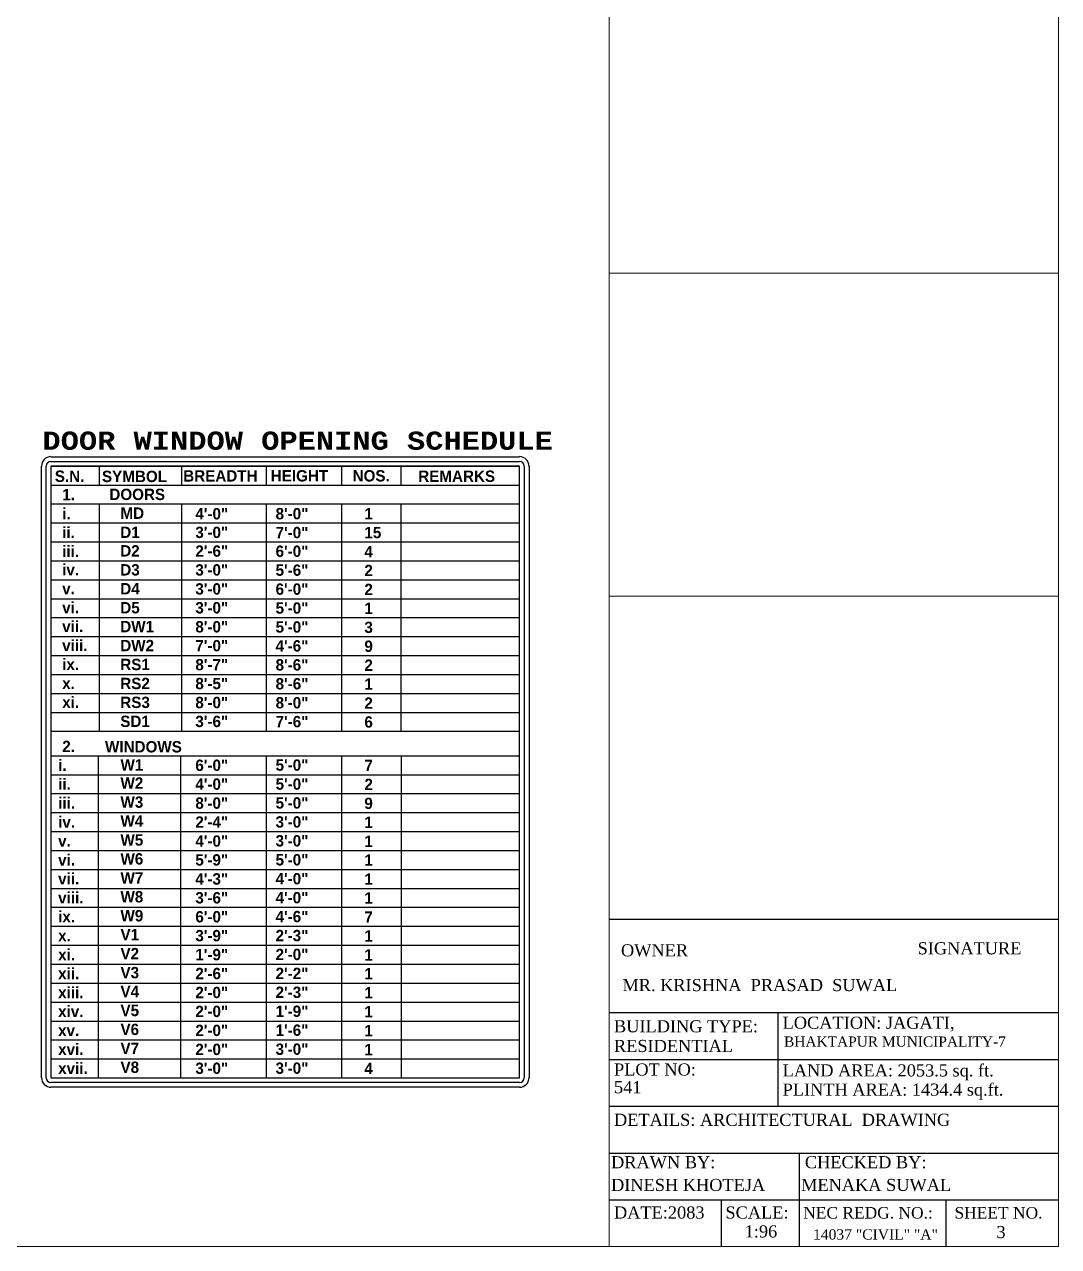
# Model space of a CAD drawing. Header units: inches. Extents: x 118399 to 125163, y -32081 to -26901.
# Drawn here: x 124140 to 125163, y -29056 to -27846 of the extents above; entities that cross this region are included whole.
import ezdxf

# ---------------------------------------------------------------- set-up
doc = ezdxf.new("R2010")
doc.units = ezdxf.units.IN
doc.header["$LTSCALE"] = 5
doc.header["$MEASUREMENT"] = 0
for name, color, linetype, lineweight in [('1', 7, 'Continuous', 25), ('boundary', 7, 'Continuous', 25), ('ele1', 21, 'Continuous', 20)]:
    doc.layers.add(name, color=color, linetype=linetype, lineweight=lineweight)
doc.layers.add('TEXT', color=6, linetype='Continuous')
doc.styles.add('ARIAL', font='cityb___.ttf')
doc.styles.add('COURIER', font='courbd.ttf')
doc.styles.add('ordinary', font='times.ttf')

msp = doc.modelspace()

# ---------------------------------------------------------------- linework, layer by layer
for p, q in [((124161.6, -28889), (124161.6, -28283.4)), ((124166.3, -28278.8), (124630, -28278.8)), ((124630, -28283.4), (124166.3, -28283.4)), ((124166.3, -28283.4), (124166.3, -28889)), ((124166.3, -28283.4), (124630, -28283.4)), ((124166.3, -28283.4), (124166.3, -28889)), ((124214, -28283.4), (124214, -28302.4)), ((124295.6, -28283.4), (124295.6, -28302.2)), ((124379.2, -28283.4), (124379.2, -28302.2)), ((124454.3, -28302.2), (124454.3, -28283.4)), ((124512.8, -28302.2), (124512.8, -28283.4)), ((124630, -28889), (124630, -28283.4)), ((124630, -28380), (124630, -28283.4)), ((124634.7, -28283.4), (124634.7, -28889)), ((124166.3, -28302.2), (124630, -28302.2)), ((124166.3, -28320.9), (124630, -28320.9)), ((124379.2, -28320.9), (124379.2, -28545.9)), ((124454.3, -28545.9), (124454.3, -28320.9)), ((124512.8, -28545.9), (124512.8, -28320.9)), ((124166.3, -28339.7), (124630, -28339.7)), ((124166.3, -28358.4), (124630, -28358.4)), ((124166.3, -28377.2), (124630, -28377.2)), ((124166.3, -28395.9), (124630, -28395.9)), ((124166.3, -28414.7), (124630, -28414.7)), ((124166.3, -28433.4), (124630, -28433.4)), ((124166.3, -28452.2), (124630, -28452.2)), ((124166.3, -28470.9), (124630, -28470.9)), ((124166.3, -28489.7), (124630, -28489.7)), ((124166.3, -28508.4), (124630, -28508.4)), ((124166.3, -28527.2), (124630, -28527.2)), ((124166.3, -28545.9), (124630, -28545.9)), ((124166.3, -28570.2), (124630, -28570.2)), ((124166.3, -28570.2), (124630, -28570.2)), ((124213.4, -28889), (124213.4, -28570.2)), ((124294.8, -28889), (124294.8, -28570.2)), ((124379.6, -28889), (124379.6, -28570.2)), ((124454.3, -28889), (124454.3, -28570.2)), ((124513.2, -28889), (124513.2, -28570.2)), ((124166.3, -28589), (124630, -28589)), ((124166.3, -28589), (124630, -28589)), ((124166.3, -28589), (124630, -28589)), ((124166.3, -28607.7), (124630, -28607.7)), ((124166.3, -28626.5), (124630, -28626.5)), ((124166.3, -28645.2), (124630, -28645.2)), ((124166.3, -28664), (124630, -28664)), ((124166.3, -28682.7), (124630, -28682.7)), ((124166.3, -28701.5), (124630, -28701.5)), ((124166.3, -28720.2), (124630, -28720.2)), ((124166.3, -28739), (124630, -28739)), ((124166.3, -28757.7), (124630, -28757.7)), ((124166.3, -28776.5), (124630, -28776.5)), ((124166.3, -28795.3), (124630, -28795.3)), ((124166.3, -28814), (124630, -28814)), ((124166.3, -28832.8), (124630, -28832.8)), ((124166.3, -28851.5), (124630, -28851.5)), ((124166.3, -28870.3), (124630, -28870.3)), ((124166.3, -28889), (124630, -28889)), ((124166.3, -28889), (124630, -28889)), ((124166.3, -28889), (124630, -28889)), ((124166.3, -28889), (124630, -28889)), ((124630, -28893.7), (124166.3, -28893.7))]:
    msp.add_line(p, q)
for centre, start, end in [((124166.3, -28283.4), 90, 180), ((124630, -28283.4), 0, 90), ((124166.3, -28889), 180, 270), ((124630, -28889), 270, 0)]:
    msp.add_arc(centre, 4.69, start, end)
at = {"layer": '1'}
for p, q in [((124718.8, -28731.9), (125163.4, -28731.9)), ((124718.8, -28824.5), (125163.4, -28824.5)), ((124885.6, -28824.5), (124885.6, -28917.2)), ((124718.8, -28870.8), (125163.4, -28870.8)), ((124718.8, -28917.2), (125163.4, -28917.2)), ((124718.8, -28963.5), (125163.4, -28963.5)), ((124906.9, -28963.5), (124906.9, -29056.1)), ((124718.8, -29009.8), (125163.4, -29009.8)), ((124830, -29056.1), (124830, -29009.8)), ((125052.3, -29056.1), (125052.3, -29009.8))]:
    msp.add_line(p, q, dxfattribs=at)
at = {"layer": 'boundary'}
for p, q in [((124166.3, -28274.1), (124630, -28274.1)), ((124156.9, -28889), (124156.9, -28283.4)), ((124639.4, -28283.4), (124639.4, -28889)), ((124630, -28898.4), (124166.3, -28898.4))]:
    msp.add_line(p, q, dxfattribs=at)
for centre, start, end in [((124166.3, -28283.4), 90, 180), ((124630, -28283.4), 0, 90), ((124166.3, -28889), 179.9982, 270), ((124630, -28889), 270, 0.0018)]:
    msp.add_arc(centre, 9.37, start, end, dxfattribs=at)
at = {"layer": 'ele1'}
for p, q in [((124718.8, -29056.1), (124718.8, -26900.8)), ((125163.4, -28092.4), (124718.8, -28092.4)), ((125163.4, -28412.1), (124718.8, -28412.1))]:
    msp.add_line(p, q, dxfattribs=at)
msp.add_lwpolyline([(122078.5, -26900.8), (125163.4, -26900.8), (125163.4, -29056.1), (122078.5, -29056.1)], close=True, dxfattribs=at)
msp.add_lwpolyline([(122078.5, -26900.8), (125163.4, -26900.8), (125163.4, -29056.1), (122078.5, -29056.1)], close=True, dxfattribs=at)
at = {"layer": 'TEXT'}
for p, q in [((124214, -28320.9), (124214, -28545.9)), ((124295.6, -28320.9), (124295.6, -28545.9)), ((124166.3, -28358.4), (124208, -28358.4))]:
    msp.add_line(p, q, dxfattribs=at)

# ---------------------------------------------------------------- texts
at = {"style": 'COURIER'}
msp.add_text('DOOR WINDOW OPENING SCHEDULE', height=18, dxfattribs=at).set_placement((124157.9, -28267.2))
at = {"layer": '1', "style": 'ordinary'}
for s, height, p in [('OWNER', 12, (124730.4, -28768.8)), ('SIGNATURE', 12, (125024, -28766.8)), ('MR. KRISHNA  PRASAD  SUWAL', 12, (124731.9, -28803.2)), ('BUILDING TYPE:  ', 12, (124723.5, -28844)), ('LOCATION: JAGATI,', 12, (124890.4, -28840.5)), ('RESIDENTIAL', 12, (124723.5, -28863.5)), ('BHAKTAPUR MUNICIPALITY-7', 10.08, (124891.8, -28858.2)), ('PLOT NO: ', 12, (124723.5, -28886.8)), ('LAND AREA: 2053.5 sq. ft. ', 12, (124890.4, -28887.7)), ('541', 12, (124723.5, -28904.3)), ('PLINTH AREA: 1434.4 sq.ft.', 12, (124890.4, -28906.7)), ('DETAILS: ARCHITECTURAL  DRAWING ', 12, (124723.5, -28936.6)), ('DRAWN BY:', 12, (124720.6, -28978.6)), ('CHECKED BY: ', 12, (124912.4, -28978.6)), ('DINESH KHOTEJA', 12, (124720.6, -29001.1)), ('MENAKA SUWAL', 12, (124908.7, -29001.1)), ('DATE:2083', 12, (124723.5, -29028.4)), ('SCALE:', 12, (124833.8, -29028.4)), ('NEC REDG. NO.:', 11.4, (124910.8, -29028.4)), ('SHEET NO.', 11.4, (125060.5, -29028.4)), ('14037 "CIVIL" "A"', 10.2, (124920.5, -29049.2)), ('3', 12, (125102, -29047.7))]:
    msp.add_text(s, height=height, dxfattribs=at).set_placement(p)
msp.add_attdef('1:96', (124852.8, -29047.1), 'SCALE', height=12, dxfattribs=at)
at = {"layer": 'TEXT', "style": 'ARIAL'}
for s, height, p in [('S.N.', 11.25, (124170.1, -28299)), ('SYMBOL', 11.25, (124216.8, -28299.2)), ('BREADTH', 11.25, (124297.2, -28298.7)), ('HEIGHT', 11.25, (124383.8, -28298.6)), ('NOS.', 11.25, (124464.8, -28298.6)), ('REMARKS', 11.25, (124529.8, -28299)), ('1.', 11.25, (124177.5, -28317.2)), ('DOORS', 11.25, (124224.1, -28317)), ('i.', 11.25, (124177.5, -28336.2)), ('MD', 11.25, (124235.1, -28335.6)), ('4\'-0"', 11.25, (124309.2, -28336.2)), ('8\'-0"', 11.25, (124388.6, -28336.1)), ('1', 11.2, (124476.5, -28336.1)), ('ii.', 11.25, (124177.4, -28354.7)), ('D1', 11.25, (124234.9, -28354.5)), ('3\'-0"', 11.25, (124309.2, -28354.6)), ('7\'-0"', 11.25, (124388.6, -28354.8)), ('15', 11.25, (124476.5, -28354.8)), ('iii.', 11.25, (124177.4, -28373.4)), ('D2', 11.25, (124234.9, -28372.9)), ('2\'-6"', 11.25, (124309.2, -28373.1)), ('6\'-0"', 11.25, (124388.6, -28373.3)), ('4', 11.2, (124476.5, -28373.6)), ('iv.', 11.25, (124177.4, -28391.6)), ('D3', 11.25, (124234.9, -28391.7)), ('3\'-0"', 11.25, (124309.2, -28391.8)), ('5\'-6"', 11.25, (124388.6, -28392)), ('2', 11.2, (124476.5, -28392.3)), ('3\'-0"', 11.25, (124309.2, -28410.6)), ('v.', 11.25, (124177.4, -28410.3)), ('D4', 11.25, (124234.9, -28410.4)), ('6\'-0"', 11.25, (124388.6, -28410.8)), ('2', 11.2, (124476.5, -28411.1)), ('vi.', 11.25, (124177.4, -28429.1)), ('D5', 11.25, (124234.9, -28429.2)), ('3\'-0"', 11.25, (124309.2, -28429.3)), ('5\'-0"', 11.25, (124388.6, -28429.5)), ('1', 11.2, (124476.5, -28429.8)), ('vii.', 11.25, (124177.4, -28447.8)), ('DW1', 11.25, (124234.9, -28447.9)), ('8\'-0"', 11.25, (124309.2, -28448.1)), ('5\'-0"', 11.25, (124388.6, -28448.3)), ('3', 11.2, (124476.5, -28448.6)), ('viii.', 11.25, (124177.4, -28466.6)), ('DW2', 11.25, (124234.9, -28466.7)), ('7\'-0"', 11.25, (124309.2, -28466.8)), ('4\'-6"', 11.25, (124388.6, -28467)), ('9', 11.2, (124476.5, -28467.3)), ('ix.', 11.25, (124177.4, -28485.3)), ('RS1', 11.25, (124234.9, -28485.4)), ('8\'-7"', 11.25, (124309.2, -28485.6)), ('8\'-6"', 11.25, (124388.6, -28485.8)), ('2', 11.2, (124476.5, -28486.1)), ('x.', 11.25, (124177.4, -28504.1)), ('RS2', 11.25, (124234.9, -28504.2)), ('8\'-5"', 11.25, (124309.2, -28504.3)), ('8\'-6"', 11.25, (124388.6, -28504.5)), ('1', 11.2, (124476.5, -28504.8)), ('xi.', 11.25, (124177.4, -28522.8)), ('RS3', 11.25, (124234.9, -28522.9)), ('8\'-0"', 11.25, (124309.2, -28523.1)), ('8\'-0"', 11.25, (124388.6, -28523.3)), ('2', 11.2, (124476.5, -28523.6)), ('SD1', 11.25, (124234.9, -28541.7)), ('3\'-6"', 11.25, (124309.2, -28541.8)), ('7\'-6"', 11.25, (124388.6, -28542)), ('6', 11.2, (124476.5, -28542.3)), ('2.', 11.25, (124177.5, -28566.5)), ('WINDOWS', 11.25, (124219.8, -28566.9)), ('i.', 11.25, (124173.4, -28585.1)), ('W1', 11.25, (124235.1, -28584.8)), ('6\'-0"', 11.25, (124309.2, -28585.2)), ('5\'-0"', 11.25, (124388.6, -28585)), ('7', 11.2, (124476.5, -28585.4)), ('ii.', 11.25, (124173.4, -28603.9)), ('W2', 11.25, (124235.1, -28602.9)), ('4\'-0"', 11.25, (124309.2, -28603.9)), ('5\'-0"', 11.25, (124388.6, -28603.8)), ('2', 11.2, (124476.5, -28604.1)), ('iii.', 11.25, (124173.4, -28622.6)), ('W3', 11.25, (124235.1, -28621.7)), ('8\'-0"', 11.25, (124309.2, -28622.7)), ('5\'-0"', 11.25, (124388.6, -28622.5)), ('9', 11.2, (124476.5, -28622.9)), ('iv.', 11.25, (124173.4, -28641.4)), ('W4', 11.25, (124235.1, -28640.4)), ('2\'-4"', 11.25, (124309.2, -28641.4)), ('3\'-0"', 11.25, (124388.6, -28641.3)), ('1', 11.2, (124476.5, -28641.6)), ('v.', 11.25, (124173.4, -28660.1)), ('W5', 11.25, (124235.1, -28659.2)), ('4\'-0"', 11.25, (124309.2, -28660.2)), ('3\'-0"', 11.25, (124388.6, -28660)), ('1', 11.2, (124476.5, -28660.4)), ('vi.', 11.25, (124173.4, -28678.9)), ('W6', 11.25, (124235.1, -28677.9)), ('5\'-9"', 11.25, (124309.2, -28678.9)), ('5\'-0"', 11.25, (124388.6, -28678.8)), ('1', 11.2, (124476.5, -28679.1)), ('vii.', 11.25, (124173.4, -28697.6)), ('W7', 11.25, (124235.1, -28696.7)), ('4\'-3"', 11.25, (124309.2, -28697.7)), ('4\'-0"', 11.25, (124388.6, -28697.5)), ('1', 11.2, (124476.5, -28697.9)), ('viii.', 11.25, (124173.4, -28716.4)), ('W8', 11.25, (124235.1, -28715.4)), ('3\'-6"', 11.25, (124309.2, -28716.4)), ('4\'-0"', 11.25, (124388.6, -28716.3)), ('1', 11.2, (124476.5, -28716.6)), ('ix.', 11.25, (124173.4, -28735.1)), ('W9', 11.25, (124235.1, -28734.2)), ('6\'-0"', 11.25, (124309.2, -28735.2)), ('4\'-6"', 11.25, (124388.6, -28735)), ('7', 11.2, (124476.5, -28735.4)), ('x.', 11.25, (124173.4, -28753.9)), ('V1', 11.25, (124235.1, -28752.9)), ('3\'-9"', 11.25, (124309.2, -28753.9)), ('2\'-3"', 11.25, (124388.6, -28753.8)), ('1', 11.2, (124476.5, -28754.1)), ('xi.', 11.25, (124173.4, -28772.7)), ('V2', 11.25, (124235.1, -28771.7)), ('1\'-9"', 11.25, (124309.2, -28772.7)), ('2\'-0"', 11.25, (124388.6, -28772.5)), ('1', 11.2, (124476.5, -28772.9)), ('xii.', 11.25, (124173.4, -28791.4)), ('V3', 11.25, (124235.1, -28790.5)), ('2\'-6"', 11.25, (124309.2, -28791.4)), ('2\'-2"', 11.25, (124388.6, -28791.3)), ('1', 11.2, (124476.5, -28791.6)), ('xiii.', 11.25, (124173.4, -28810.2)), ('V4', 11.25, (124235.1, -28809.2)), ('2\'-0"', 11.25, (124309.2, -28810.2)), ('2\'-3"', 11.25, (124388.6, -28810)), ('1', 11.2, (124476.5, -28810.4)), ('xiv.', 11.25, (124173.4, -28828.9)), ('V5', 11.25, (124235.1, -28828)), ('2\'-0"', 11.25, (124309.2, -28828.9)), ('1\'-9"', 11.25, (124388.6, -28828.8)), ('1', 11.2, (124476.5, -28829.1)), ('xv.', 11.25, (124173.4, -28847.7)), ('V6', 11.25, (124235.1, -28846.7)), ('2\'-0"', 11.25, (124309.2, -28847.7)), ('1\'-6"', 11.25, (124388.6, -28847.5)), ('1', 11.2, (124476.5, -28847.9)), ('xvi.', 11.25, (124173.4, -28866.4)), ('V7', 11.25, (124235.1, -28865.5)), ('2\'-0"', 11.25, (124309.2, -28866.5)), ('3\'-0"', 11.25, (124388.6, -28866.3)), ('1', 11.2, (124476.5, -28866.7)), ('xvii.', 11.25, (124173.4, -28885.2)), ('V8', 11.25, (124235.1, -28884.2)), ('3\'-0"', 11.25, (124309.2, -28885.2)), ('3\'-0"', 11.25, (124388.6, -28885.1)), ('4', 11.2, (124476.5, -28885.4))]:
    msp.add_text(s, height=height, dxfattribs=at).set_placement(p)

doc.saveas('drawing.dxf')
